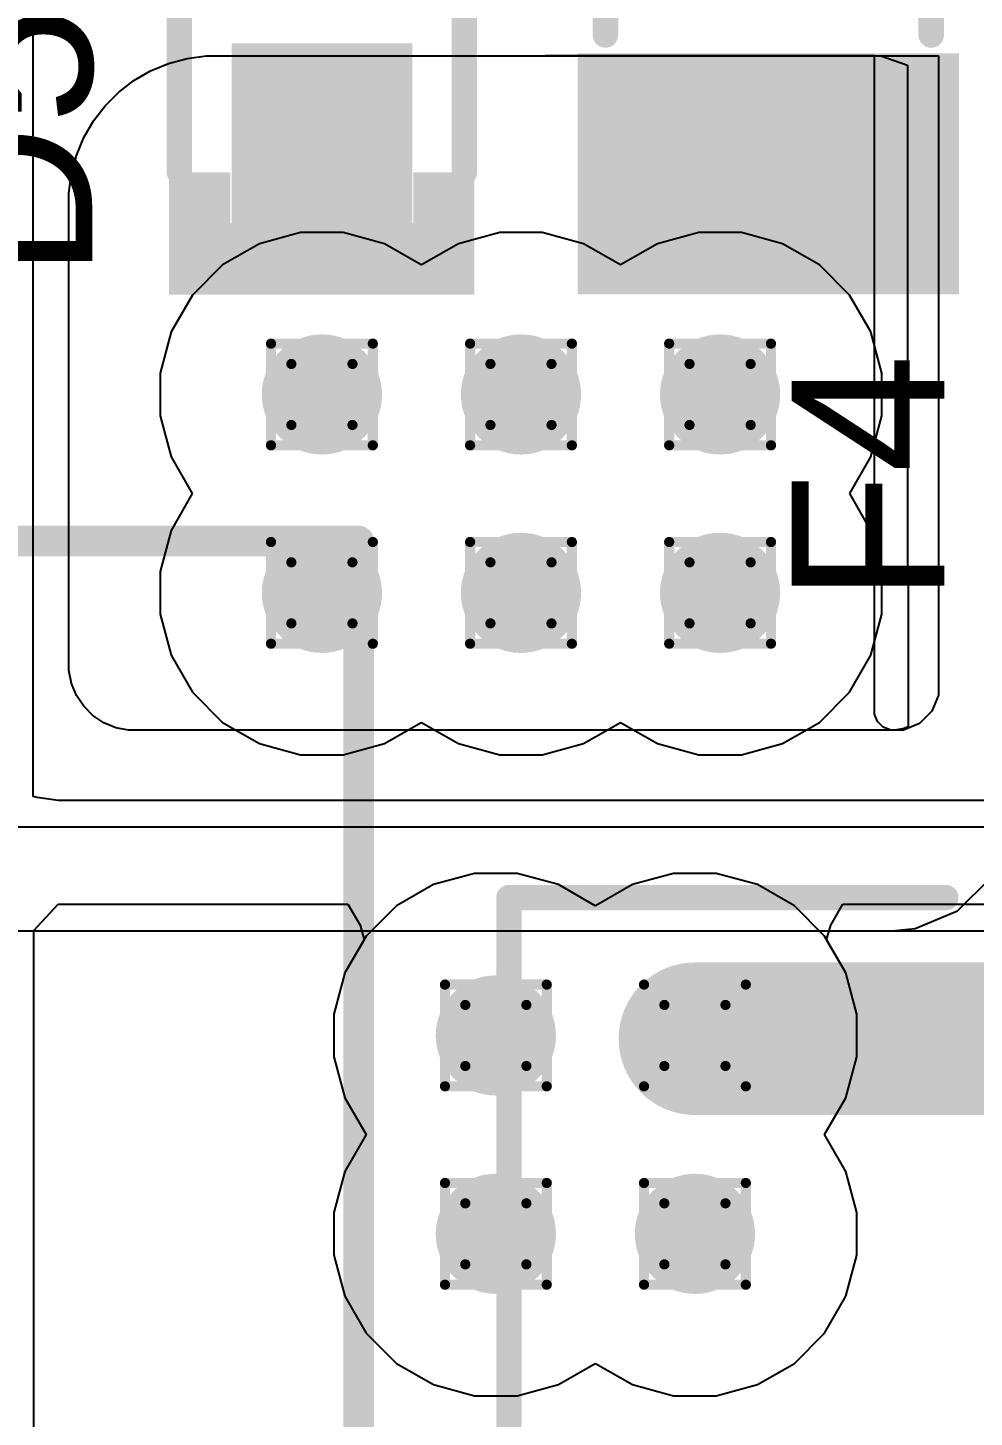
# Model space of a CAD drawing. Header units: inches. Extents: x -5 to 230, y -4 to 159.
# Drawn here: x 67.94 to 72.67, y 30.73 to 37.67 of the extents above; entities that cross this region are included whole.
import ezdxf

# ---------------------------------------------------------------- set-up
doc = ezdxf.new("R2010")
doc.units = ezdxf.units.IN
for name, color, linetype in [('Bottom Layer', 5, 'Continuous'), ('Drill Drawing', 1, 'Continuous'), ('Layer 1', 16, 'Continuous'), ('Layer 2', 76, 'Continuous'), ('Top Layer', 1, 'Continuous'), ('Top Overlay', 2, 'Continuous'), ('Top Paste', 8, 'Continuous'), ('Top Solder', 216, 'Continuous'), ('Via Holes', 16, 'Continuous')]:
    doc.layers.add(name, color=color, linetype=linetype)
doc.styles.add('Arial', font='', dxfattribs={"height": 0.2})
doc.styles.get('Arial').set_extended_font_data('Arial')

# ---------------------------------------------------------------- blocks, each defined once
blk = doc.blocks.new('EEE_FK1E101XP_1')
at = {"layer": 'Top Overlay'}
for points in [[(-2.3, 3.3, 0.127, 0.127, 0), (3.3, 3.3, 0.127, 0.127, 0)], [(3.3, 3.3, 0.127, 0.127, 0), (3.3, 1.12, 0.127, 0.127, 0)]]:
    blk.add_lwpolyline(points, format="xyseb", dxfattribs=at)
for points in [[(3.2683, 3.3, 0.0635, 0.0635, 1), (3.3318, 3.3, 0.0635, 0.0635, 1)], [(3.2683, 3.3, 0.0635, 0.0635, 1), (3.3318, 3.3, 0.0635, 0.0635, 1)], [(3.2683, 1.12, 0.0635, 0.0635, 1), (3.3318, 1.12, 0.0635, 0.0635, 1)]]:
    blk.add_lwpolyline(points, format="xyseb", close=True, dxfattribs=at)
blk = doc.blocks.new('UWT1E331MNL1GS_47')
at = {"layer": 'Top Overlay'}
for points in [[(4.1758, -0.7824, 0.1524, 0.1524, 0), (4.1758, -4.2262, 0.1524, 0.1524, 0)], [(-2.4904, -4.2262, 0.1524, 0.1524, 0), (4.1758, -4.2262, 0.1524, 0.1524, 0)]]:
    blk.add_lwpolyline(points, format="xyseb", dxfattribs=at)
blk.add_lwpolyline([(4.1377, -4.2262, 0.0762, 0.0762, 1), (4.2139, -4.2262, 0.0762, 0.0762, 1)], format="xyseb", close=True, dxfattribs=at)
blk.add_lwpolyline([(4.1377, -4.2262, 0.0762, 0.0762, 1), (4.2139, -4.2262, 0.0762, 0.0762, 1)], format="xyseb", close=True, dxfattribs=at)
blk = doc.blocks.new('F____0805_192')
at = {"layer": 'Top Layer'}
for points in [[(-0.6, -0.85), (-1.6, -0.85), (-1.6, 0.85), (-0.6, 0.85)], [(1.6, -0.85), (0.6, -0.85), (0.6, 0.85), (1.6, 0.85)]]:
    blk.add_hatch(color=1, dxfattribs=at).paths.add_polyline_path(points)
at = {"layer": 'Top Paste'}
for points in [[(-0.6, -0.85), (-1.6, -0.85), (-1.6, 0.85), (-0.6, 0.85)], [(1.6, -0.85), (0.6, -0.85), (0.6, 0.85), (1.6, 0.85)]]:
    blk.add_hatch(color=8, dxfattribs=at).paths.add_polyline_path(points)
at = {"layer": 'Top Solder'}
for points in [[(-0.4984, -0.9516), (-1.7016, -0.9516), (-1.7016, 0.9516), (-0.4984, 0.9516)], [(1.7016, -0.9516), (0.4984, -0.9516), (0.4984, 0.9516), (1.7016, 0.9516)]]:
    blk.add_hatch(color=216, dxfattribs=at).paths.add_polyline_path(points)
at = {"layer": 'Top Overlay'}
for points in [[(0.4064, 0.8128, 0.127, 0.127, 0), (-0.4064, 0.8128, 0.127, 0.127, 0)], [(0.4064, -0.8128, 0.127, 0.127, 0), (-0.4064, -0.8128, 0.127, 0.127, 0)]]:
    blk.add_lwpolyline(points, format="xyseb", dxfattribs=at)
for points in [[(-0.4381, 0.8128, 0.0635, 0.0635, 1), (-0.3746, 0.8128, 0.0635, 0.0635, 1)], [(0.3746, 0.8128, 0.0635, 0.0635, 1), (0.4381, 0.8128, 0.0635, 0.0635, 1)], [(-0.4381, -0.8128, 0.0635, 0.0635, 1), (-0.3746, -0.8128, 0.0635, 0.0635, 1)], [(0.3746, -0.8128, 0.0635, 0.0635, 1), (0.4381, -0.8128, 0.0635, 0.0635, 1)]]:
    blk.add_lwpolyline(points, format="xyseb", close=True, dxfattribs=at)
blk = doc.blocks.new('M____SMP_216')
at = {"layer": 'Top Layer'}
for points in [[(-1.95, 0.55), (0.05, 0.55), (0.05, -0.55), (-1.95, -0.55)], [(0.55, 0.4), (1.35, 0.4), (1.35, -0.4), (0.55, -0.4)]]:
    blk.add_hatch(color=1, dxfattribs=at).paths.add_polyline_path(points)
at = {"layer": 'Top Overlay'}
for points in [[(1.1431, 0.4567), (1.4225, 0.4567), (1.4225, 0.7615), (1.1431, 0.7615)], [(1.7527, 0.7615), (1.3971, 0.7615), (1.3971, -0.7625), (1.7527, -0.7625)], [(1.1431, -0.7625), (1.4225, -0.7625), (1.4225, -0.4577), (1.1431, -0.4577)]]:
    blk.add_hatch(color=2, dxfattribs=at).paths.add_polyline_path(points)
at = {"layer": 'Top Paste'}
for points in [[(-1.95, 0.55), (0.05, 0.55), (0.05, -0.55), (-1.95, -0.55)], [(0.55, 0.4), (1.35, 0.4), (1.35, -0.4), (0.55, -0.4)]]:
    blk.add_hatch(color=8, dxfattribs=at).paths.add_polyline_path(points)
at = {"layer": 'Top Solder'}
for points in [[(-2.0008, 0.6008), (0.1008, 0.6008), (0.1008, -0.6008), (-2.0008, -0.6008)], [(0.4992, 0.4508), (1.4008, 0.4508), (1.4008, -0.4508), (0.4992, -0.4508)]]:
    blk.add_hatch(color=216, dxfattribs=at).paths.add_polyline_path(points)
at = {"layer": 'Top Overlay'}
for points in [[(1.143, 0.7112, 0.127, 0.127, 0), (-1.0922, 0.7112, 0.127, 0.127, 0)], [(1.143, -0.7112, 0.127, 0.127, 0), (-1.0922, -0.7112, 0.127, 0.127, 0)]]:
    blk.add_lwpolyline(points, format="xyseb", dxfattribs=at)
for points in [[(-1.124, 0.7112, 0.0635, 0.0635, 1), (-1.0604, 0.7112, 0.0635, 0.0635, 1)], [(1.1113, 0.7112, 0.0635, 0.0635, 1), (1.1747, 0.7112, 0.0635, 0.0635, 1)], [(-1.124, -0.7112, 0.0635, 0.0635, 1), (-1.0604, -0.7112, 0.0635, 0.0635, 1)], [(1.1113, -0.7112, 0.0635, 0.0635, 1), (1.1747, -0.7112, 0.0635, 0.0635, 1)]]:
    blk.add_lwpolyline(points, format="xyseb", close=True, dxfattribs=at)

msp = doc.modelspace()

# ---------------------------------------------------------------- hatches: boundary and pattern name
at = {"layer": 'Bottom Layer'}
h = msp.add_hatch(color=5, dxfattribs=at)
edge = h.paths.add_edge_path()
edge.add_arc((69.4108, 35.8394), 0.3, 0, 360)
h = msp.add_hatch(color=5, dxfattribs=at)
edge = h.paths.add_edge_path()
edge.add_arc((70.4043, 35.8394), 0.3, 0, 360)
h = msp.add_hatch(color=5, dxfattribs=at)
edge = h.paths.add_edge_path()
edge.add_arc((71.3979, 35.8394), 0.3, 0, 360)
h = msp.add_hatch(color=5, dxfattribs=at)
edge = h.paths.add_edge_path()
edge.add_arc((69.4108, 34.8488), 0.3, 0, 360)
h = msp.add_hatch(color=5, dxfattribs=at)
edge = h.paths.add_edge_path()
edge.add_arc((70.4043, 34.8488), 0.3, 0, 360)
h = msp.add_hatch(color=5, dxfattribs=at)
edge = h.paths.add_edge_path()
edge.add_arc((71.3979, 34.8488), 0.3, 0, 360)
h = msp.add_hatch(color=5, dxfattribs=at)
edge = h.paths.add_edge_path()
edge.add_arc((70.2789, 32.639), 0.3, 0, 360)
h = msp.add_hatch(color=5, dxfattribs=at)
edge = h.paths.add_edge_path()
edge.add_arc((71.2724, 32.639), 0.3, 0, 360)
h = msp.add_hatch(color=5, dxfattribs=at)
edge = h.paths.add_edge_path()
edge.add_arc((70.2789, 31.6484), 0.3, 0, 360)
h = msp.add_hatch(color=5, dxfattribs=at)
edge = h.paths.add_edge_path()
edge.add_arc((71.2724, 31.6484), 0.3, 0, 360)
at = {"layer": 'Layer 1'}
h = msp.add_hatch(color=16, dxfattribs=at)
edge = h.paths.add_edge_path()
edge.add_arc((69.4108, 35.8394), 0.3, 0, 360)
h = msp.add_hatch(color=16, dxfattribs=at)
edge = h.paths.add_edge_path()
edge.add_arc((70.4043, 35.8394), 0.3, 0, 360)
h = msp.add_hatch(color=16, dxfattribs=at)
edge = h.paths.add_edge_path()
edge.add_arc((71.3979, 35.8394), 0.3, 0, 360)
h = msp.add_hatch(color=16, dxfattribs=at)
edge = h.paths.add_edge_path()
edge.add_arc((69.4108, 34.8488), 0.3, 0, 360)
h = msp.add_hatch(color=16, dxfattribs=at)
edge = h.paths.add_edge_path()
edge.add_arc((70.4043, 34.8488), 0.3, 0, 360)
h = msp.add_hatch(color=16, dxfattribs=at)
edge = h.paths.add_edge_path()
edge.add_arc((71.3979, 34.8488), 0.3, 0, 360)
h = msp.add_hatch(color=16, dxfattribs=at)
edge = h.paths.add_edge_path()
edge.add_arc((70.2789, 32.639), 0.3, 0, 360)
h = msp.add_hatch(color=16, dxfattribs=at)
edge = h.paths.add_edge_path()
edge.add_arc((71.2724, 32.639), 0.3, 0, 360)
h = msp.add_hatch(color=16, dxfattribs=at)
edge = h.paths.add_edge_path()
edge.add_arc((70.2789, 31.6484), 0.3, 0, 360)
h = msp.add_hatch(color=16, dxfattribs=at)
edge = h.paths.add_edge_path()
edge.add_arc((71.2724, 31.6484), 0.3, 0, 360)
at = {"layer": 'Layer 2'}
h = msp.add_hatch(color=76, dxfattribs=at)
edge = h.paths.add_edge_path()
edge.add_arc((69.4108, 35.8394), 0.3, 0, 360)
h = msp.add_hatch(color=76, dxfattribs=at)
edge = h.paths.add_edge_path()
edge.add_arc((70.4043, 35.8394), 0.3, 0, 360)
h = msp.add_hatch(color=76, dxfattribs=at)
edge = h.paths.add_edge_path()
edge.add_arc((71.3979, 35.8394), 0.3, 0, 360)
h = msp.add_hatch(color=76, dxfattribs=at)
edge = h.paths.add_edge_path()
edge.add_arc((69.4108, 34.8488), 0.3, 0, 360)
h = msp.add_hatch(color=76, dxfattribs=at)
edge = h.paths.add_edge_path()
edge.add_arc((70.4043, 34.8488), 0.3, 0, 360)
h = msp.add_hatch(color=76, dxfattribs=at)
edge = h.paths.add_edge_path()
edge.add_arc((71.3979, 34.8488), 0.3, 0, 360)
h = msp.add_hatch(color=76, dxfattribs=at)
edge = h.paths.add_edge_path()
edge.add_arc((70.2789, 32.639), 0.3, 0, 360)
h = msp.add_hatch(color=76, dxfattribs=at)
edge = h.paths.add_edge_path()
edge.add_arc((71.2724, 32.639), 0.3, 0, 360)
h = msp.add_hatch(color=76, dxfattribs=at)
edge = h.paths.add_edge_path()
edge.add_arc((70.2789, 31.6484), 0.3, 0, 360)
h = msp.add_hatch(color=76, dxfattribs=at)
edge = h.paths.add_edge_path()
edge.add_arc((71.2724, 31.6484), 0.3, 0, 360)
at = {"layer": 'Top Layer'}
h = msp.add_hatch(color=1, dxfattribs=at)
edge = h.paths.add_edge_path()
edge.add_arc((69.4108, 35.8394), 0.3, 0, 360)
h = msp.add_hatch(color=1, dxfattribs=at)
edge = h.paths.add_edge_path()
edge.add_arc((70.4043, 35.8394), 0.3, 0, 360)
h = msp.add_hatch(color=1, dxfattribs=at)
edge = h.paths.add_edge_path()
edge.add_arc((71.3979, 35.8394), 0.3, 0, 360)
h = msp.add_hatch(color=1, dxfattribs=at)
edge = h.paths.add_edge_path()
edge.add_arc((69.4108, 34.8488), 0.3, 0, 360)
h = msp.add_hatch(color=1, dxfattribs=at)
edge = h.paths.add_edge_path()
edge.add_arc((70.4043, 34.8488), 0.3, 0, 360)
h = msp.add_hatch(color=1, dxfattribs=at)
edge = h.paths.add_edge_path()
edge.add_arc((71.3979, 34.8488), 0.3, 0, 360)
h = msp.add_hatch(color=1, dxfattribs=at)
edge = h.paths.add_edge_path()
edge.add_arc((70.2789, 32.639), 0.3, 0, 360)
h = msp.add_hatch(color=1, dxfattribs=at)
edge = h.paths.add_edge_path()
edge.add_arc((71.2724, 32.639), 0.3, 0, 360)
h = msp.add_hatch(color=1, dxfattribs=at)
edge = h.paths.add_edge_path()
edge.add_arc((70.2789, 31.6484), 0.3, 0, 360)
h = msp.add_hatch(color=1, dxfattribs=at)
edge = h.paths.add_edge_path()
edge.add_arc((71.2724, 31.6484), 0.3, 0, 360)
at = {"layer": 'Via Holes'}
h = msp.add_hatch(color=7, dxfattribs=at)
edge = h.paths.add_edge_path()
edge.add_arc((69.4108, 35.8394), 0.15, 0, 360)
h = msp.add_hatch(color=7, dxfattribs=at)
edge = h.paths.add_edge_path()
edge.add_arc((70.4043, 35.8394), 0.15, 0, 360)
h = msp.add_hatch(color=7, dxfattribs=at)
edge = h.paths.add_edge_path()
edge.add_arc((71.3979, 35.8394), 0.15, 0, 360)
h = msp.add_hatch(color=7, dxfattribs=at)
edge = h.paths.add_edge_path()
edge.add_arc((69.4108, 34.8488), 0.15, 0, 360)
h = msp.add_hatch(color=7, dxfattribs=at)
edge = h.paths.add_edge_path()
edge.add_arc((70.4043, 34.8488), 0.15, 0, 360)
h = msp.add_hatch(color=7, dxfattribs=at)
edge = h.paths.add_edge_path()
edge.add_arc((71.3979, 34.8488), 0.15, 0, 360)
h = msp.add_hatch(color=7, dxfattribs=at)
edge = h.paths.add_edge_path()
edge.add_arc((70.2789, 32.639), 0.15, 0, 360)
h = msp.add_hatch(color=7, dxfattribs=at)
edge = h.paths.add_edge_path()
edge.add_arc((71.2724, 32.639), 0.15, 0, 360)
h = msp.add_hatch(color=7, dxfattribs=at)
edge = h.paths.add_edge_path()
edge.add_arc((70.2789, 31.6484), 0.15, 0, 360)
h = msp.add_hatch(color=7, dxfattribs=at)
edge = h.paths.add_edge_path()
edge.add_arc((71.2724, 31.6484), 0.15, 0, 360)

# ---------------------------------------------------------------- linework, layer by layer
at = {"layer": 'Bottom Layer'}
for p, q in [((67.9697, 33.8319), (67.9697, 38.5786)), ((67.989, 33.8267), (67.9697, 33.8319)), ((68.0948, 33.8128), (67.989, 33.8267)), ((78.9421, 33.8128), (68.0948, 33.8128)), ((67.9739, 33.1623), (68.0948, 33.2948)), ((68.0948, 33.2948), (69.5406, 33.2948)), ((69.5406, 33.2948), (69.6009, 33.1899)), ((71.9504, 33.1899), (72.0107, 33.2948)), ((72.0107, 33.2948), (78.9421, 33.2948)), ((67.9739, 20.6264), (67.9739, 33.1623)), ((69.6009, 33.1899), (69.6219, 33.117)), ((71.9294, 33.117), (71.9504, 33.1899)), ((69.6219, 33.117), (69.5259, 32.9509)), ((72.0253, 32.9509), (71.9294, 33.117)), ((69.5259, 32.9509), (69.4709, 32.7454)), ((72.0804, 32.7454), (72.0253, 32.9509)), ((69.4709, 32.7454), (69.4709, 32.5326)), ((72.0804, 32.5326), (72.0804, 32.7454)), ((69.4709, 32.5326), (69.5259, 32.3271)), ((72.0253, 32.3271), (72.0804, 32.5326)), ((69.5259, 32.3271), (69.6318, 32.1437)), ((71.9194, 32.1437), (72.0253, 32.3271)), ((69.6318, 32.1437), (69.5259, 31.9603)), ((72.0253, 31.9603), (71.9194, 32.1437)), ((69.5259, 31.9603), (69.4709, 31.7548)), ((72.0804, 31.7548), (72.0253, 31.9603)), ((69.4709, 31.7548), (69.4709, 31.542)), ((72.0804, 31.542), (72.0804, 31.7548)), ((69.4709, 31.542), (69.5259, 31.3365)), ((72.0253, 31.3365), (72.0804, 31.542)), ((69.5259, 31.3365), (69.6323, 31.1523)), ((71.919, 31.1523), (72.0253, 31.3365)), ((69.6323, 31.1523), (69.7828, 31.0018)), ((71.7685, 31.0018), (71.919, 31.1523)), ((69.7828, 31.0018), (69.967, 30.8955)), ((70.5908, 30.8955), (70.775, 31.0018)), ((70.775, 31.0018), (70.7756, 31.0025)), ((70.7756, 31.0025), (70.7763, 31.0018)), ((70.7763, 31.0018), (70.9605, 30.8955)), ((71.5843, 30.8955), (71.7685, 31.0018)), ((69.967, 30.8955), (70.1725, 30.8404)), ((70.3853, 30.8404), (70.5908, 30.8955)), ((70.9605, 30.8955), (71.166, 30.8404)), ((71.3788, 30.8404), (71.5843, 30.8955)), ((70.1725, 30.8404), (70.3853, 30.8404)), ((71.166, 30.8404), (71.3788, 30.8404))]:
    msp.add_line(p, q, dxfattribs=at)
at = {"layer": 'Drill Drawing'}
for points in [[(69.1568, 36.0934, 0.0508, 0.0508, 0), (69.6648, 36.0934, 0.0508, 0.0508, 0)], [(69.1568, 35.5854, 0.0508, 0.0508, 0), (69.1568, 36.0934, 0.0508, 0.0508, 0)], [(69.6648, 35.5854, 0.0508, 0.0508, 0), (69.6648, 36.0934, 0.0508, 0.0508, 0)], [(70.1503, 36.0934, 0.0508, 0.0508, 0), (70.6583, 36.0934, 0.0508, 0.0508, 0)], [(70.1503, 35.5854, 0.0508, 0.0508, 0), (70.1503, 36.0934, 0.0508, 0.0508, 0)], [(70.6583, 35.5854, 0.0508, 0.0508, 0), (70.6583, 36.0934, 0.0508, 0.0508, 0)], [(71.1439, 36.0934, 0.0508, 0.0508, 0), (71.6519, 36.0934, 0.0508, 0.0508, 0)], [(71.1439, 35.5854, 0.0508, 0.0508, 0), (71.1439, 36.0934, 0.0508, 0.0508, 0)], [(71.6519, 35.5854, 0.0508, 0.0508, 0), (71.6519, 36.0934, 0.0508, 0.0508, 0)], [(69.2584, 35.9918, 0.0508, 0.0508, 0), (69.5632, 35.9918, 0.0508, 0.0508, 0)], [(69.2584, 35.687, 0.0508, 0.0508, 0), (69.2584, 35.9918, 0.0508, 0.0508, 0)], [(69.5632, 35.687, 0.0508, 0.0508, 0), (69.5632, 35.9918, 0.0508, 0.0508, 0)], [(70.2519, 35.9918, 0.0508, 0.0508, 0), (70.5567, 35.9918, 0.0508, 0.0508, 0)], [(70.2519, 35.687, 0.0508, 0.0508, 0), (70.2519, 35.9918, 0.0508, 0.0508, 0)], [(70.5567, 35.687, 0.0508, 0.0508, 0), (70.5567, 35.9918, 0.0508, 0.0508, 0)], [(71.2455, 35.9918, 0.0508, 0.0508, 0), (71.5503, 35.9918, 0.0508, 0.0508, 0)], [(71.2455, 35.687, 0.0508, 0.0508, 0), (71.2455, 35.9918, 0.0508, 0.0508, 0)], [(71.5503, 35.687, 0.0508, 0.0508, 0), (71.5503, 35.9918, 0.0508, 0.0508, 0)], [(69.2584, 35.687, 0.0508, 0.0508, 0), (69.5632, 35.687, 0.0508, 0.0508, 0)], [(70.2519, 35.687, 0.0508, 0.0508, 0), (70.5567, 35.687, 0.0508, 0.0508, 0)], [(71.2455, 35.687, 0.0508, 0.0508, 0), (71.5503, 35.687, 0.0508, 0.0508, 0)], [(69.1568, 35.5854, 0.0508, 0.0508, 0), (69.6648, 35.5854, 0.0508, 0.0508, 0)], [(70.1503, 35.5854, 0.0508, 0.0508, 0), (70.6583, 35.5854, 0.0508, 0.0508, 0)], [(71.1439, 35.5854, 0.0508, 0.0508, 0), (71.6519, 35.5854, 0.0508, 0.0508, 0)], [(69.1568, 35.1028, 0.0508, 0.0508, 0), (69.6648, 35.1028, 0.0508, 0.0508, 0)], [(69.1568, 34.5948, 0.0508, 0.0508, 0), (69.1568, 35.1028, 0.0508, 0.0508, 0)], [(69.6648, 34.5948, 0.0508, 0.0508, 0), (69.6648, 35.1028, 0.0508, 0.0508, 0)], [(70.1503, 35.1028, 0.0508, 0.0508, 0), (70.6583, 35.1028, 0.0508, 0.0508, 0)], [(70.1503, 34.5948, 0.0508, 0.0508, 0), (70.1503, 35.1028, 0.0508, 0.0508, 0)], [(70.6583, 34.5948, 0.0508, 0.0508, 0), (70.6583, 35.1028, 0.0508, 0.0508, 0)], [(71.1439, 35.1028, 0.0508, 0.0508, 0), (71.6519, 35.1028, 0.0508, 0.0508, 0)], [(71.1439, 34.5948, 0.0508, 0.0508, 0), (71.1439, 35.1028, 0.0508, 0.0508, 0)], [(71.6519, 34.5948, 0.0508, 0.0508, 0), (71.6519, 35.1028, 0.0508, 0.0508, 0)], [(69.2584, 35.0012, 0.0508, 0.0508, 0), (69.5632, 35.0012, 0.0508, 0.0508, 0)], [(69.2584, 34.6964, 0.0508, 0.0508, 0), (69.2584, 35.0012, 0.0508, 0.0508, 0)], [(69.5632, 34.6964, 0.0508, 0.0508, 0), (69.5632, 35.0012, 0.0508, 0.0508, 0)], [(70.2519, 35.0012, 0.0508, 0.0508, 0), (70.5567, 35.0012, 0.0508, 0.0508, 0)], [(70.2519, 34.6964, 0.0508, 0.0508, 0), (70.2519, 35.0012, 0.0508, 0.0508, 0)], [(70.5567, 34.6964, 0.0508, 0.0508, 0), (70.5567, 35.0012, 0.0508, 0.0508, 0)], [(71.2455, 35.0012, 0.0508, 0.0508, 0), (71.5503, 35.0012, 0.0508, 0.0508, 0)], [(71.2455, 34.6964, 0.0508, 0.0508, 0), (71.2455, 35.0012, 0.0508, 0.0508, 0)], [(71.5503, 34.6964, 0.0508, 0.0508, 0), (71.5503, 35.0012, 0.0508, 0.0508, 0)], [(69.2584, 34.6964, 0.0508, 0.0508, 0), (69.5632, 34.6964, 0.0508, 0.0508, 0)], [(70.2519, 34.6964, 0.0508, 0.0508, 0), (70.5567, 34.6964, 0.0508, 0.0508, 0)], [(71.2455, 34.6964, 0.0508, 0.0508, 0), (71.5503, 34.6964, 0.0508, 0.0508, 0)], [(69.1568, 34.5948, 0.0508, 0.0508, 0), (69.6648, 34.5948, 0.0508, 0.0508, 0)], [(70.1503, 34.5948, 0.0508, 0.0508, 0), (70.6583, 34.5948, 0.0508, 0.0508, 0)], [(71.1439, 34.5948, 0.0508, 0.0508, 0), (71.6519, 34.5948, 0.0508, 0.0508, 0)], [(70.0249, 32.893, 0.0508, 0.0508, 0), (70.5329, 32.893, 0.0508, 0.0508, 0)], [(70.0249, 32.385, 0.0508, 0.0508, 0), (70.0249, 32.893, 0.0508, 0.0508, 0)], [(70.5329, 32.385, 0.0508, 0.0508, 0), (70.5329, 32.893, 0.0508, 0.0508, 0)], [(71.0184, 32.893, 0.0508, 0.0508, 0), (71.5264, 32.893, 0.0508, 0.0508, 0)], [(71.0184, 32.385, 0.0508, 0.0508, 0), (71.0184, 32.893, 0.0508, 0.0508, 0)], [(71.5264, 32.385, 0.0508, 0.0508, 0), (71.5264, 32.893, 0.0508, 0.0508, 0)], [(70.1265, 32.7914, 0.0508, 0.0508, 0), (70.4313, 32.7914, 0.0508, 0.0508, 0)], [(70.1265, 32.4866, 0.0508, 0.0508, 0), (70.1265, 32.7914, 0.0508, 0.0508, 0)], [(70.4313, 32.4866, 0.0508, 0.0508, 0), (70.4313, 32.7914, 0.0508, 0.0508, 0)], [(71.12, 32.7914, 0.0508, 0.0508, 0), (71.4248, 32.7914, 0.0508, 0.0508, 0)], [(71.12, 32.4866, 0.0508, 0.0508, 0), (71.12, 32.7914, 0.0508, 0.0508, 0)], [(71.4248, 32.4866, 0.0508, 0.0508, 0), (71.4248, 32.7914, 0.0508, 0.0508, 0)], [(70.1265, 32.4866, 0.0508, 0.0508, 0), (70.4313, 32.4866, 0.0508, 0.0508, 0)], [(71.12, 32.4866, 0.0508, 0.0508, 0), (71.4248, 32.4866, 0.0508, 0.0508, 0)], [(70.0249, 32.385, 0.0508, 0.0508, 0), (70.5329, 32.385, 0.0508, 0.0508, 0)], [(71.0184, 32.385, 0.0508, 0.0508, 0), (71.5264, 32.385, 0.0508, 0.0508, 0)], [(70.0249, 31.9024, 0.0508, 0.0508, 0), (70.5329, 31.9024, 0.0508, 0.0508, 0)], [(70.0249, 31.3944, 0.0508, 0.0508, 0), (70.0249, 31.9024, 0.0508, 0.0508, 0)], [(70.5329, 31.3944, 0.0508, 0.0508, 0), (70.5329, 31.9024, 0.0508, 0.0508, 0)], [(71.0184, 31.9024, 0.0508, 0.0508, 0), (71.5264, 31.9024, 0.0508, 0.0508, 0)], [(71.0184, 31.3944, 0.0508, 0.0508, 0), (71.0184, 31.9024, 0.0508, 0.0508, 0)], [(71.5264, 31.3944, 0.0508, 0.0508, 0), (71.5264, 31.9024, 0.0508, 0.0508, 0)], [(70.1265, 31.8008, 0.0508, 0.0508, 0), (70.4313, 31.8008, 0.0508, 0.0508, 0)], [(70.1265, 31.496, 0.0508, 0.0508, 0), (70.1265, 31.8008, 0.0508, 0.0508, 0)], [(70.4313, 31.496, 0.0508, 0.0508, 0), (70.4313, 31.8008, 0.0508, 0.0508, 0)], [(71.12, 31.8008, 0.0508, 0.0508, 0), (71.4248, 31.8008, 0.0508, 0.0508, 0)], [(71.12, 31.496, 0.0508, 0.0508, 0), (71.12, 31.8008, 0.0508, 0.0508, 0)], [(71.4248, 31.496, 0.0508, 0.0508, 0), (71.4248, 31.8008, 0.0508, 0.0508, 0)], [(70.1265, 31.496, 0.0508, 0.0508, 0), (70.4313, 31.496, 0.0508, 0.0508, 0)], [(71.12, 31.496, 0.0508, 0.0508, 0), (71.4248, 31.496, 0.0508, 0.0508, 0)], [(70.0249, 31.3944, 0.0508, 0.0508, 0), (70.5329, 31.3944, 0.0508, 0.0508, 0)], [(71.0184, 31.3944, 0.0508, 0.0508, 0), (71.5264, 31.3944, 0.0508, 0.0508, 0)]]:
    msp.add_lwpolyline(points, format="xyseb", dxfattribs=at)
for points in [[(69.1441, 36.0934, 0.0254, 0.0254, 1), (69.1695, 36.0934, 0.0254, 0.0254, 1)], [(69.1441, 36.0934, 0.0254, 0.0254, 1), (69.1695, 36.0934, 0.0254, 0.0254, 1)], [(69.6521, 36.0934, 0.0254, 0.0254, 1), (69.6775, 36.0934, 0.0254, 0.0254, 1)], [(69.6521, 36.0934, 0.0254, 0.0254, 1), (69.6775, 36.0934, 0.0254, 0.0254, 1)], [(70.1376, 36.0934, 0.0254, 0.0254, 1), (70.163, 36.0934, 0.0254, 0.0254, 1)], [(70.1376, 36.0934, 0.0254, 0.0254, 1), (70.163, 36.0934, 0.0254, 0.0254, 1)], [(70.6456, 36.0934, 0.0254, 0.0254, 1), (70.671, 36.0934, 0.0254, 0.0254, 1)], [(70.6456, 36.0934, 0.0254, 0.0254, 1), (70.671, 36.0934, 0.0254, 0.0254, 1)], [(71.1312, 36.0934, 0.0254, 0.0254, 1), (71.1566, 36.0934, 0.0254, 0.0254, 1)], [(71.1312, 36.0934, 0.0254, 0.0254, 1), (71.1566, 36.0934, 0.0254, 0.0254, 1)], [(71.6392, 36.0934, 0.0254, 0.0254, 1), (71.6646, 36.0934, 0.0254, 0.0254, 1)], [(71.6392, 36.0934, 0.0254, 0.0254, 1), (71.6646, 36.0934, 0.0254, 0.0254, 1)], [(69.2457, 35.9918, 0.0254, 0.0254, 1), (69.2711, 35.9918, 0.0254, 0.0254, 1)], [(69.2457, 35.9918, 0.0254, 0.0254, 1), (69.2711, 35.9918, 0.0254, 0.0254, 1)], [(69.5505, 35.9918, 0.0254, 0.0254, 1), (69.5759, 35.9918, 0.0254, 0.0254, 1)], [(69.5505, 35.9918, 0.0254, 0.0254, 1), (69.5759, 35.9918, 0.0254, 0.0254, 1)], [(70.2392, 35.9918, 0.0254, 0.0254, 1), (70.2646, 35.9918, 0.0254, 0.0254, 1)], [(70.2392, 35.9918, 0.0254, 0.0254, 1), (70.2646, 35.9918, 0.0254, 0.0254, 1)], [(70.544, 35.9918, 0.0254, 0.0254, 1), (70.5694, 35.9918, 0.0254, 0.0254, 1)], [(70.544, 35.9918, 0.0254, 0.0254, 1), (70.5694, 35.9918, 0.0254, 0.0254, 1)], [(71.2328, 35.9918, 0.0254, 0.0254, 1), (71.2582, 35.9918, 0.0254, 0.0254, 1)], [(71.2328, 35.9918, 0.0254, 0.0254, 1), (71.2582, 35.9918, 0.0254, 0.0254, 1)], [(71.5376, 35.9918, 0.0254, 0.0254, 1), (71.563, 35.9918, 0.0254, 0.0254, 1)], [(71.5376, 35.9918, 0.0254, 0.0254, 1), (71.563, 35.9918, 0.0254, 0.0254, 1)], [(69.2457, 35.687, 0.0254, 0.0254, 1), (69.2711, 35.687, 0.0254, 0.0254, 1)], [(69.2457, 35.687, 0.0254, 0.0254, 1), (69.2711, 35.687, 0.0254, 0.0254, 1)], [(69.5505, 35.687, 0.0254, 0.0254, 1), (69.5759, 35.687, 0.0254, 0.0254, 1)], [(69.5505, 35.687, 0.0254, 0.0254, 1), (69.5759, 35.687, 0.0254, 0.0254, 1)], [(70.2392, 35.687, 0.0254, 0.0254, 1), (70.2646, 35.687, 0.0254, 0.0254, 1)], [(70.2392, 35.687, 0.0254, 0.0254, 1), (70.2646, 35.687, 0.0254, 0.0254, 1)], [(70.544, 35.687, 0.0254, 0.0254, 1), (70.5694, 35.687, 0.0254, 0.0254, 1)], [(70.544, 35.687, 0.0254, 0.0254, 1), (70.5694, 35.687, 0.0254, 0.0254, 1)], [(71.2328, 35.687, 0.0254, 0.0254, 1), (71.2582, 35.687, 0.0254, 0.0254, 1)], [(71.2328, 35.687, 0.0254, 0.0254, 1), (71.2582, 35.687, 0.0254, 0.0254, 1)], [(71.5376, 35.687, 0.0254, 0.0254, 1), (71.563, 35.687, 0.0254, 0.0254, 1)], [(71.5376, 35.687, 0.0254, 0.0254, 1), (71.563, 35.687, 0.0254, 0.0254, 1)], [(69.1441, 35.5854, 0.0254, 0.0254, 1), (69.1695, 35.5854, 0.0254, 0.0254, 1)], [(69.1441, 35.5854, 0.0254, 0.0254, 1), (69.1695, 35.5854, 0.0254, 0.0254, 1)], [(69.6521, 35.5854, 0.0254, 0.0254, 1), (69.6775, 35.5854, 0.0254, 0.0254, 1)], [(69.6521, 35.5854, 0.0254, 0.0254, 1), (69.6775, 35.5854, 0.0254, 0.0254, 1)], [(70.1376, 35.5854, 0.0254, 0.0254, 1), (70.163, 35.5854, 0.0254, 0.0254, 1)], [(70.1376, 35.5854, 0.0254, 0.0254, 1), (70.163, 35.5854, 0.0254, 0.0254, 1)], [(70.6456, 35.5854, 0.0254, 0.0254, 1), (70.671, 35.5854, 0.0254, 0.0254, 1)], [(70.6456, 35.5854, 0.0254, 0.0254, 1), (70.671, 35.5854, 0.0254, 0.0254, 1)], [(71.1312, 35.5854, 0.0254, 0.0254, 1), (71.1566, 35.5854, 0.0254, 0.0254, 1)], [(71.1312, 35.5854, 0.0254, 0.0254, 1), (71.1566, 35.5854, 0.0254, 0.0254, 1)], [(71.6392, 35.5854, 0.0254, 0.0254, 1), (71.6646, 35.5854, 0.0254, 0.0254, 1)], [(71.6392, 35.5854, 0.0254, 0.0254, 1), (71.6646, 35.5854, 0.0254, 0.0254, 1)], [(69.1441, 35.1028, 0.0254, 0.0254, 1), (69.1695, 35.1028, 0.0254, 0.0254, 1)], [(69.1441, 35.1028, 0.0254, 0.0254, 1), (69.1695, 35.1028, 0.0254, 0.0254, 1)], [(69.6521, 35.1028, 0.0254, 0.0254, 1), (69.6775, 35.1028, 0.0254, 0.0254, 1)], [(69.6521, 35.1028, 0.0254, 0.0254, 1), (69.6775, 35.1028, 0.0254, 0.0254, 1)], [(70.1376, 35.1028, 0.0254, 0.0254, 1), (70.163, 35.1028, 0.0254, 0.0254, 1)], [(70.1376, 35.1028, 0.0254, 0.0254, 1), (70.163, 35.1028, 0.0254, 0.0254, 1)], [(70.6456, 35.1028, 0.0254, 0.0254, 1), (70.671, 35.1028, 0.0254, 0.0254, 1)], [(70.6456, 35.1028, 0.0254, 0.0254, 1), (70.671, 35.1028, 0.0254, 0.0254, 1)], [(71.1312, 35.1028, 0.0254, 0.0254, 1), (71.1566, 35.1028, 0.0254, 0.0254, 1)], [(71.1312, 35.1028, 0.0254, 0.0254, 1), (71.1566, 35.1028, 0.0254, 0.0254, 1)], [(71.6392, 35.1028, 0.0254, 0.0254, 1), (71.6646, 35.1028, 0.0254, 0.0254, 1)], [(71.6392, 35.1028, 0.0254, 0.0254, 1), (71.6646, 35.1028, 0.0254, 0.0254, 1)], [(69.2457, 35.0012, 0.0254, 0.0254, 1), (69.2711, 35.0012, 0.0254, 0.0254, 1)], [(69.2457, 35.0012, 0.0254, 0.0254, 1), (69.2711, 35.0012, 0.0254, 0.0254, 1)], [(69.5505, 35.0012, 0.0254, 0.0254, 1), (69.5759, 35.0012, 0.0254, 0.0254, 1)], [(69.5505, 35.0012, 0.0254, 0.0254, 1), (69.5759, 35.0012, 0.0254, 0.0254, 1)], [(70.2392, 35.0012, 0.0254, 0.0254, 1), (70.2646, 35.0012, 0.0254, 0.0254, 1)], [(70.2392, 35.0012, 0.0254, 0.0254, 1), (70.2646, 35.0012, 0.0254, 0.0254, 1)], [(70.544, 35.0012, 0.0254, 0.0254, 1), (70.5694, 35.0012, 0.0254, 0.0254, 1)], [(70.544, 35.0012, 0.0254, 0.0254, 1), (70.5694, 35.0012, 0.0254, 0.0254, 1)], [(71.2328, 35.0012, 0.0254, 0.0254, 1), (71.2582, 35.0012, 0.0254, 0.0254, 1)], [(71.2328, 35.0012, 0.0254, 0.0254, 1), (71.2582, 35.0012, 0.0254, 0.0254, 1)], [(71.5376, 35.0012, 0.0254, 0.0254, 1), (71.563, 35.0012, 0.0254, 0.0254, 1)], [(71.5376, 35.0012, 0.0254, 0.0254, 1), (71.563, 35.0012, 0.0254, 0.0254, 1)], [(69.2457, 34.6964, 0.0254, 0.0254, 1), (69.2711, 34.6964, 0.0254, 0.0254, 1)], [(69.2457, 34.6964, 0.0254, 0.0254, 1), (69.2711, 34.6964, 0.0254, 0.0254, 1)], [(69.5505, 34.6964, 0.0254, 0.0254, 1), (69.5759, 34.6964, 0.0254, 0.0254, 1)], [(69.5505, 34.6964, 0.0254, 0.0254, 1), (69.5759, 34.6964, 0.0254, 0.0254, 1)], [(70.2392, 34.6964, 0.0254, 0.0254, 1), (70.2646, 34.6964, 0.0254, 0.0254, 1)], [(70.2392, 34.6964, 0.0254, 0.0254, 1), (70.2646, 34.6964, 0.0254, 0.0254, 1)], [(70.544, 34.6964, 0.0254, 0.0254, 1), (70.5694, 34.6964, 0.0254, 0.0254, 1)], [(70.544, 34.6964, 0.0254, 0.0254, 1), (70.5694, 34.6964, 0.0254, 0.0254, 1)], [(71.2328, 34.6964, 0.0254, 0.0254, 1), (71.2582, 34.6964, 0.0254, 0.0254, 1)], [(71.2328, 34.6964, 0.0254, 0.0254, 1), (71.2582, 34.6964, 0.0254, 0.0254, 1)], [(71.5376, 34.6964, 0.0254, 0.0254, 1), (71.563, 34.6964, 0.0254, 0.0254, 1)], [(71.5376, 34.6964, 0.0254, 0.0254, 1), (71.563, 34.6964, 0.0254, 0.0254, 1)], [(69.1441, 34.5948, 0.0254, 0.0254, 1), (69.1695, 34.5948, 0.0254, 0.0254, 1)], [(69.1441, 34.5948, 0.0254, 0.0254, 1), (69.1695, 34.5948, 0.0254, 0.0254, 1)], [(69.6521, 34.5948, 0.0254, 0.0254, 1), (69.6775, 34.5948, 0.0254, 0.0254, 1)], [(69.6521, 34.5948, 0.0254, 0.0254, 1), (69.6775, 34.5948, 0.0254, 0.0254, 1)], [(70.1376, 34.5948, 0.0254, 0.0254, 1), (70.163, 34.5948, 0.0254, 0.0254, 1)], [(70.1376, 34.5948, 0.0254, 0.0254, 1), (70.163, 34.5948, 0.0254, 0.0254, 1)], [(70.6456, 34.5948, 0.0254, 0.0254, 1), (70.671, 34.5948, 0.0254, 0.0254, 1)], [(70.6456, 34.5948, 0.0254, 0.0254, 1), (70.671, 34.5948, 0.0254, 0.0254, 1)], [(71.1312, 34.5948, 0.0254, 0.0254, 1), (71.1566, 34.5948, 0.0254, 0.0254, 1)], [(71.1312, 34.5948, 0.0254, 0.0254, 1), (71.1566, 34.5948, 0.0254, 0.0254, 1)], [(71.6392, 34.5948, 0.0254, 0.0254, 1), (71.6646, 34.5948, 0.0254, 0.0254, 1)], [(71.6392, 34.5948, 0.0254, 0.0254, 1), (71.6646, 34.5948, 0.0254, 0.0254, 1)], [(70.0122, 32.893, 0.0254, 0.0254, 1), (70.0376, 32.893, 0.0254, 0.0254, 1)], [(70.0122, 32.893, 0.0254, 0.0254, 1), (70.0376, 32.893, 0.0254, 0.0254, 1)], [(70.5202, 32.893, 0.0254, 0.0254, 1), (70.5456, 32.893, 0.0254, 0.0254, 1)], [(70.5202, 32.893, 0.0254, 0.0254, 1), (70.5456, 32.893, 0.0254, 0.0254, 1)], [(71.0057, 32.893, 0.0254, 0.0254, 1), (71.0311, 32.893, 0.0254, 0.0254, 1)], [(71.0057, 32.893, 0.0254, 0.0254, 1), (71.0311, 32.893, 0.0254, 0.0254, 1)], [(71.5137, 32.893, 0.0254, 0.0254, 1), (71.5391, 32.893, 0.0254, 0.0254, 1)], [(71.5137, 32.893, 0.0254, 0.0254, 1), (71.5391, 32.893, 0.0254, 0.0254, 1)], [(70.1138, 32.7914, 0.0254, 0.0254, 1), (70.1392, 32.7914, 0.0254, 0.0254, 1)], [(70.1138, 32.7914, 0.0254, 0.0254, 1), (70.1392, 32.7914, 0.0254, 0.0254, 1)], [(70.4186, 32.7914, 0.0254, 0.0254, 1), (70.444, 32.7914, 0.0254, 0.0254, 1)], [(70.4186, 32.7914, 0.0254, 0.0254, 1), (70.444, 32.7914, 0.0254, 0.0254, 1)], [(71.1073, 32.7914, 0.0254, 0.0254, 1), (71.1327, 32.7914, 0.0254, 0.0254, 1)], [(71.1073, 32.7914, 0.0254, 0.0254, 1), (71.1327, 32.7914, 0.0254, 0.0254, 1)], [(71.4121, 32.7914, 0.0254, 0.0254, 1), (71.4375, 32.7914, 0.0254, 0.0254, 1)], [(71.4121, 32.7914, 0.0254, 0.0254, 1), (71.4375, 32.7914, 0.0254, 0.0254, 1)], [(70.1138, 32.4866, 0.0254, 0.0254, 1), (70.1392, 32.4866, 0.0254, 0.0254, 1)], [(70.1138, 32.4866, 0.0254, 0.0254, 1), (70.1392, 32.4866, 0.0254, 0.0254, 1)], [(70.4186, 32.4866, 0.0254, 0.0254, 1), (70.444, 32.4866, 0.0254, 0.0254, 1)], [(70.4186, 32.4866, 0.0254, 0.0254, 1), (70.444, 32.4866, 0.0254, 0.0254, 1)], [(71.1073, 32.4866, 0.0254, 0.0254, 1), (71.1327, 32.4866, 0.0254, 0.0254, 1)], [(71.1073, 32.4866, 0.0254, 0.0254, 1), (71.1327, 32.4866, 0.0254, 0.0254, 1)], [(71.4121, 32.4866, 0.0254, 0.0254, 1), (71.4375, 32.4866, 0.0254, 0.0254, 1)], [(71.4121, 32.4866, 0.0254, 0.0254, 1), (71.4375, 32.4866, 0.0254, 0.0254, 1)], [(70.0122, 32.385, 0.0254, 0.0254, 1), (70.0376, 32.385, 0.0254, 0.0254, 1)], [(70.0122, 32.385, 0.0254, 0.0254, 1), (70.0376, 32.385, 0.0254, 0.0254, 1)], [(70.5202, 32.385, 0.0254, 0.0254, 1), (70.5456, 32.385, 0.0254, 0.0254, 1)], [(70.5202, 32.385, 0.0254, 0.0254, 1), (70.5456, 32.385, 0.0254, 0.0254, 1)], [(71.0057, 32.385, 0.0254, 0.0254, 1), (71.0311, 32.385, 0.0254, 0.0254, 1)], [(71.0057, 32.385, 0.0254, 0.0254, 1), (71.0311, 32.385, 0.0254, 0.0254, 1)], [(71.5137, 32.385, 0.0254, 0.0254, 1), (71.5391, 32.385, 0.0254, 0.0254, 1)], [(71.5137, 32.385, 0.0254, 0.0254, 1), (71.5391, 32.385, 0.0254, 0.0254, 1)], [(70.0122, 31.9024, 0.0254, 0.0254, 1), (70.0376, 31.9024, 0.0254, 0.0254, 1)], [(70.0122, 31.9024, 0.0254, 0.0254, 1), (70.0376, 31.9024, 0.0254, 0.0254, 1)], [(70.5202, 31.9024, 0.0254, 0.0254, 1), (70.5456, 31.9024, 0.0254, 0.0254, 1)], [(70.5202, 31.9024, 0.0254, 0.0254, 1), (70.5456, 31.9024, 0.0254, 0.0254, 1)], [(71.0057, 31.9024, 0.0254, 0.0254, 1), (71.0311, 31.9024, 0.0254, 0.0254, 1)], [(71.0057, 31.9024, 0.0254, 0.0254, 1), (71.0311, 31.9024, 0.0254, 0.0254, 1)], [(71.5137, 31.9024, 0.0254, 0.0254, 1), (71.5391, 31.9024, 0.0254, 0.0254, 1)], [(71.5137, 31.9024, 0.0254, 0.0254, 1), (71.5391, 31.9024, 0.0254, 0.0254, 1)], [(70.1138, 31.8008, 0.0254, 0.0254, 1), (70.1392, 31.8008, 0.0254, 0.0254, 1)], [(70.1138, 31.8008, 0.0254, 0.0254, 1), (70.1392, 31.8008, 0.0254, 0.0254, 1)], [(70.4186, 31.8008, 0.0254, 0.0254, 1), (70.444, 31.8008, 0.0254, 0.0254, 1)], [(70.4186, 31.8008, 0.0254, 0.0254, 1), (70.444, 31.8008, 0.0254, 0.0254, 1)], [(71.1073, 31.8008, 0.0254, 0.0254, 1), (71.1327, 31.8008, 0.0254, 0.0254, 1)], [(71.1073, 31.8008, 0.0254, 0.0254, 1), (71.1327, 31.8008, 0.0254, 0.0254, 1)], [(71.4121, 31.8008, 0.0254, 0.0254, 1), (71.4375, 31.8008, 0.0254, 0.0254, 1)], [(71.4121, 31.8008, 0.0254, 0.0254, 1), (71.4375, 31.8008, 0.0254, 0.0254, 1)], [(70.1138, 31.496, 0.0254, 0.0254, 1), (70.1392, 31.496, 0.0254, 0.0254, 1)], [(70.1138, 31.496, 0.0254, 0.0254, 1), (70.1392, 31.496, 0.0254, 0.0254, 1)], [(70.4186, 31.496, 0.0254, 0.0254, 1), (70.444, 31.496, 0.0254, 0.0254, 1)], [(70.4186, 31.496, 0.0254, 0.0254, 1), (70.444, 31.496, 0.0254, 0.0254, 1)], [(71.1073, 31.496, 0.0254, 0.0254, 1), (71.1327, 31.496, 0.0254, 0.0254, 1)], [(71.1073, 31.496, 0.0254, 0.0254, 1), (71.1327, 31.496, 0.0254, 0.0254, 1)], [(71.4121, 31.496, 0.0254, 0.0254, 1), (71.4375, 31.496, 0.0254, 0.0254, 1)], [(71.4121, 31.496, 0.0254, 0.0254, 1), (71.4375, 31.496, 0.0254, 0.0254, 1)], [(70.0122, 31.3944, 0.0254, 0.0254, 1), (70.0376, 31.3944, 0.0254, 0.0254, 1)], [(70.0122, 31.3944, 0.0254, 0.0254, 1), (70.0376, 31.3944, 0.0254, 0.0254, 1)], [(70.5202, 31.3944, 0.0254, 0.0254, 1), (70.5456, 31.3944, 0.0254, 0.0254, 1)], [(70.5202, 31.3944, 0.0254, 0.0254, 1), (70.5456, 31.3944, 0.0254, 0.0254, 1)], [(71.0057, 31.3944, 0.0254, 0.0254, 1), (71.0311, 31.3944, 0.0254, 0.0254, 1)], [(71.0057, 31.3944, 0.0254, 0.0254, 1), (71.0311, 31.3944, 0.0254, 0.0254, 1)], [(71.5137, 31.3944, 0.0254, 0.0254, 1), (71.5391, 31.3944, 0.0254, 0.0254, 1)], [(71.5137, 31.3944, 0.0254, 0.0254, 1), (71.5391, 31.3944, 0.0254, 0.0254, 1)]]:
    msp.add_lwpolyline(points, format="xyseb", close=True, dxfattribs=at)
at = {"layer": 'Layer 1'}
for p, q in [((69.3044, 36.6474), (69.0989, 36.5923)), ((69.5172, 36.6474), (69.3044, 36.6474)), ((69.7227, 36.5923), (69.5172, 36.6474)), ((70.298, 36.6474), (70.0925, 36.5923)), ((70.5107, 36.6474), (70.298, 36.6474)), ((70.7162, 36.5923), (70.5107, 36.6474)), ((71.2915, 36.6474), (71.086, 36.5923)), ((71.5042, 36.6474), (71.2915, 36.6474)), ((71.7097, 36.5923), (71.5042, 36.6474)), ((69.0989, 36.5923), (68.9147, 36.486)), ((69.9069, 36.486), (69.7227, 36.5923)), ((70.0925, 36.5923), (69.9082, 36.486)), ((70.9005, 36.486), (70.7162, 36.5923)), ((71.086, 36.5923), (70.9017, 36.486)), ((71.894, 36.486), (71.7097, 36.5923)), ((68.9147, 36.486), (68.7643, 36.3355)), ((69.9076, 36.4853), (69.9069, 36.486)), ((69.9082, 36.486), (69.9076, 36.4853)), ((70.9011, 36.4853), (70.9005, 36.486)), ((70.9017, 36.486), (70.9011, 36.4853)), ((72.0444, 36.3355), (71.894, 36.486)), ((68.7643, 36.3355), (68.6579, 36.1513)), ((72.1508, 36.1513), (72.0444, 36.3355)), ((68.6579, 36.1513), (68.6028, 35.9458)), ((72.2059, 35.9458), (72.1508, 36.1513)), ((68.6028, 35.9458), (68.6028, 35.733)), ((72.2059, 35.733), (72.2059, 35.9458)), ((68.6028, 35.733), (68.6579, 35.5275)), ((72.1508, 35.5275), (72.2059, 35.733)), ((68.6579, 35.5275), (68.7638, 35.3441)), ((72.0449, 35.3441), (72.1508, 35.5275)), ((68.7638, 35.3441), (68.6579, 35.1607)), ((72.1508, 35.1607), (72.0449, 35.3441)), ((68.6579, 35.1607), (68.6028, 34.9552)), ((72.2059, 34.9552), (72.1508, 35.1607)), ((68.6028, 34.9552), (68.6028, 34.7424)), ((72.2059, 34.7424), (72.2059, 34.9552)), ((68.6028, 34.7424), (68.6579, 34.5369)), ((72.1508, 34.5369), (72.2059, 34.7424)), ((68.6579, 34.5369), (68.7643, 34.3527)), ((72.0444, 34.3527), (72.1508, 34.5369)), ((68.7643, 34.3527), (68.9147, 34.2022)), ((71.894, 34.2022), (72.0444, 34.3527)), ((68.9147, 34.2022), (69.0989, 34.0959)), ((69.7227, 34.0959), (69.9069, 34.2022)), ((69.9069, 34.2022), (69.9076, 34.2029)), ((69.9076, 34.2029), (69.9082, 34.2022)), ((69.9082, 34.2022), (70.0925, 34.0959)), ((70.7162, 34.0959), (70.9005, 34.2022)), ((70.9005, 34.2022), (70.9011, 34.2029)), ((70.9011, 34.2029), (70.9017, 34.2022)), ((70.9017, 34.2022), (71.086, 34.0959)), ((71.7097, 34.0959), (71.894, 34.2022)), ((69.0989, 34.0959), (69.3044, 34.0408)), ((69.5172, 34.0408), (69.7227, 34.0959)), ((70.0925, 34.0959), (70.298, 34.0408)), ((70.5107, 34.0408), (70.7162, 34.0959)), ((71.086, 34.0959), (71.2915, 34.0408)), ((71.5042, 34.0408), (71.7097, 34.0959)), ((69.3044, 34.0408), (69.5172, 34.0408)), ((70.298, 34.0408), (70.5107, 34.0408)), ((71.2915, 34.0408), (71.5042, 34.0408)), ((87.3383, 33.6793), (47.2584, 33.6793)), ((47.2584, 33.1614), (87.9237, 33.1614))]:
    msp.add_line(p, q, dxfattribs=at)
at = {"layer": 'Layer 2'}
for p, q in [((70.1725, 33.447), (69.967, 33.3919)), ((70.3853, 33.447), (70.1725, 33.447)), ((70.5908, 33.3919), (70.3853, 33.447)), ((71.166, 33.447), (70.9605, 33.3919)), ((71.3788, 33.447), (71.166, 33.447)), ((71.5843, 33.3919), (71.3788, 33.447)), ((69.967, 33.3919), (69.7828, 33.2856)), ((70.775, 33.2856), (70.5908, 33.3919)), ((70.9605, 33.3919), (70.7763, 33.2856)), ((71.7685, 33.2856), (71.5843, 33.3919)), ((69.7828, 33.2856), (69.6323, 33.1351)), ((70.7756, 33.2849), (70.775, 33.2856)), ((70.7763, 33.2856), (70.7756, 33.2849)), ((71.919, 33.1351), (71.7685, 33.2856)), ((69.6323, 33.1351), (69.5259, 32.9509)), ((72.0253, 32.9509), (71.919, 33.1351)), ((69.5259, 32.9509), (69.4709, 32.7454)), ((72.0804, 32.7454), (72.0253, 32.9509)), ((69.4709, 32.7454), (69.4709, 32.5326)), ((72.0804, 32.5326), (72.0804, 32.7454)), ((69.4709, 32.5326), (69.5259, 32.3271)), ((72.0253, 32.3271), (72.0804, 32.5326)), ((69.5259, 32.3271), (69.6318, 32.1437)), ((71.9194, 32.1437), (72.0253, 32.3271)), ((69.6318, 32.1437), (69.5259, 31.9603)), ((72.0253, 31.9603), (71.9194, 32.1437)), ((69.5259, 31.9603), (69.4709, 31.7548)), ((72.0804, 31.7548), (72.0253, 31.9603)), ((69.4709, 31.7548), (69.4709, 31.542)), ((72.0804, 31.542), (72.0804, 31.7548)), ((69.4709, 31.542), (69.5259, 31.3365)), ((72.0253, 31.3365), (72.0804, 31.542)), ((69.5259, 31.3365), (69.6323, 31.1523)), ((71.919, 31.1523), (72.0253, 31.3365)), ((69.6323, 31.1523), (69.7828, 31.0018)), ((71.7685, 31.0018), (71.919, 31.1523)), ((69.7828, 31.0018), (69.967, 30.8955)), ((70.5908, 30.8955), (70.775, 31.0018)), ((70.775, 31.0018), (70.7756, 31.0025)), ((70.7756, 31.0025), (70.7763, 31.0018)), ((70.7763, 31.0018), (70.9605, 30.8955)), ((71.5843, 30.8955), (71.7685, 31.0018)), ((69.967, 30.8955), (70.1725, 30.8404)), ((70.3853, 30.8404), (70.5908, 30.8955)), ((70.9605, 30.8955), (71.166, 30.8404)), ((71.3788, 30.8404), (71.5843, 30.8955)), ((70.1725, 30.8404), (70.3853, 30.8404)), ((71.166, 30.8404), (71.3788, 30.8404))]:
    msp.add_line(p, q, dxfattribs=at)
at = {"layer": 'Top Layer'}
for p, q in [((68.5561, 37.4556), (68.6449, 37.4924)), ((68.6449, 37.4924), (68.7377, 37.5172)), ((68.7377, 37.5172), (68.8329, 37.5298)), ((68.8329, 37.5298), (68.8809, 37.5298)), ((68.8809, 37.5298), (72.1689, 37.5298)), ((68.8809, 37.5298), (68.8809, 37.5298)), ((72.1689, 37.5298), (70.5249, 37.5298)), ((70.5249, 37.5298), (72.4888, 37.5298)), ((72.1689, 34.2635), (72.1689, 37.5298)), ((72.1689, 37.5298), (72.2001, 37.5298)), ((72.2001, 37.5298), (72.3337, 37.4837)), ((72.3337, 37.4837), (72.3337, 34.9145)), ((72.4888, 37.5298), (72.4888, 34.3825)), ((68.3968, 37.3491), (68.473, 37.4076)), ((68.473, 37.4076), (68.5561, 37.4556)), ((68.3288, 37.2812), (68.3968, 37.3491)), ((68.2704, 37.205), (68.3288, 37.2812)), ((68.2224, 37.1218), (68.2704, 37.205)), ((68.1856, 37.0331), (68.2224, 37.1218)), ((68.1607, 36.9403), (68.1856, 37.0331)), ((68.1482, 36.8451), (68.1607, 36.9403)), ((68.1482, 34.4932), (68.1482, 36.8451)), ((72.3337, 34.9145), (72.3362, 34.8895)), ((72.3362, 34.8895), (72.3362, 34.1806)), ((68.1482, 34.4607), (68.1482, 34.4932)), ((68.1609, 34.3969), (68.1482, 34.4607)), ((68.1858, 34.3368), (68.1609, 34.3969)), ((72.4888, 34.3825), (72.4888, 34.3388)), ((68.2219, 34.2827), (68.1858, 34.3368)), ((68.2679, 34.2367), (68.2219, 34.2827)), ((72.4888, 34.3388), (72.4554, 34.2582)), ((68.322, 34.2006), (68.2679, 34.2367)), ((72.1689, 34.2435), (72.1689, 34.2635)), ((72.1689, 34.2635), (72.1689, 34.2635)), ((72.1842, 34.2066), (72.1689, 34.2435)), ((72.2124, 34.1783), (72.1842, 34.2066)), ((72.4554, 34.2582), (72.3937, 34.1964)), ((68.3821, 34.1757), (68.322, 34.2006)), ((68.4459, 34.163), (68.3821, 34.1757)), ((68.4784, 34.163), (68.4459, 34.163)), ((72.2693, 34.163), (68.4784, 34.163)), ((72.2493, 34.163), (72.2124, 34.1783)), ((72.2693, 34.163), (72.2493, 34.163)), ((72.3164, 34.1724), (72.2693, 34.163)), ((72.313, 34.163), (72.2693, 34.163)), ((72.3937, 34.1964), (72.313, 34.163)), ((72.3362, 34.1806), (72.3164, 34.1724)), ((72.5831, 33.2604), (72.7452, 33.4224)), ((72.3714, 33.1727), (72.5831, 33.2604)), ((67.31, 33.1614), (72.2568, 33.1614)), ((72.2568, 33.1614), (72.3714, 33.1727))]:
    msp.add_line(p, q, dxfattribs=at)
for points in [[(71.2724, 32.6226, 0.762, 0.762, 0), (73.6442, 32.6226, 0.762, 0.762, 0)], [(71.2724, 32.6226, 0.1524, 0.1524, 0), (71.2724, 32.639, 0.1524, 0.1524, 0)]]:
    msp.add_lwpolyline(points, format="xyseb", dxfattribs=at)
for points in [[(71.0819, 32.6226, 0.381, 0.381, 1), (71.4629, 32.6226, 0.381, 0.381, 1)], [(71.2343, 32.639, 0.0762, 0.0762, 1), (71.3105, 32.639, 0.0762, 0.0762, 1)], [(71.2343, 32.6226, 0.0762, 0.0762, 1), (71.3105, 32.6226, 0.0762, 0.0762, 1)]]:
    msp.add_lwpolyline(points, format="xyseb", close=True, dxfattribs=at)

# ---------------------------------------------------------------- block references
for name, p, rotation in [('M____SMP_216', (69.4108, 38.091), 270), ('F____0805_192', (71.6388, 38.0402), 270), ('UWT1E331MNL1GS_47', (65.3683, 30.9319), 90), ('EEE_FK1E101XP_1', (73.6442, 30.0271), 90)]:
    msp.add_blockref(name, p, dxfattribs=dict(rotation=rotation))

# ---------------------------------------------------------------- texts
at = {"layer": 'Top Overlay', "style": 'Arial'}
for s, p in [('D5', (68.2645, 36.4183)), ('F4', (72.5169, 34.7982))]:
    msp.add_text(s, height=0.762, rotation=90, dxfattribs=at).set_placement(p)

doc.saveas('drawing.dxf')
